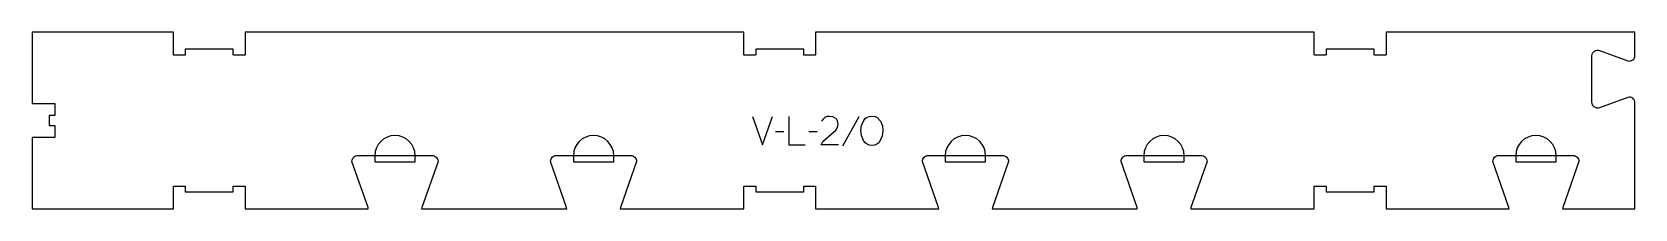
# Model space of a CAD drawing. Header units: millimetres. Extents: x -833 to 853, y -97 to 88.
import ezdxf

# ---------------------------------------------------------------- set-up
doc = ezdxf.new("R2010")
doc.units = ezdxf.units.MM
for name, color, linetype, true_color in [('1_ANYTOOL_1MMDEEP_LABELS_S', 2, 'Continuous', 0xffff00), ('4_ANYTOOL_CUTTHROUGH_OUTSI', 5, 'Continuous', 0x0000ff), ('5_ANYTOOL_HALF_MILL_9MM_IN', 3, 'Continuous', 0x00ff00)]:
    doc.layers.add(name, color=color, linetype=linetype, true_color=true_color)

msp = doc.modelspace()

# ---------------------------------------------------------------- linework, layer by layer
at = {"layer": '1_ANYTOOL_1MMDEEP_LABELS_S'}
for p, q in [((-42.1, -16.1), (-50.9, -16.2)), ((-7.2, -16.1), (-16, -16.2)), ((36.6, -0.5), (19.4, -31.2))]:
    msp.add_line(p, q, dxfattribs=at)
for points in [[(-75.2, 0), (-64.8, -30), (-54.3, 0)], [(-36.9, 0), (-36.9, -30), (-19.8, -30)], [(15.4, -30), (-2.9, -29.9), (-1.3, -26.5), (7.1, -19.1), (12.6, -14.4), (14.3, -11.6), (14.9, -8.2), (14.3, -4.7), (13.5, -3.3), (12.4, -2.1), (9.5, -0.5), (6, 0), (3.3, -0.3), (0.9, -1.3), (-1, -2.9), (-2.5, -5.1)]]:
    msp.add_lwpolyline(points, dxfattribs=at)
msp.add_lwpolyline([(51, 0.3), (53.7, 0), (56.1, -1.2), (59.5, -4.9), (61.5, -9.9), (62.1, -15.2), (61.4, -20.3), (59.3, -25.4), (57.7, -27.6), (55.8, -29.2), (53.4, -30.2), (50.6, -30.5), (47.7, -30.1), (45.3, -29.2), (43.3, -27.6), (41.7, -25.3), (39.6, -20.1), (38.9, -14.9), (39.6, -9.5), (41.8, -4.5), (43.5, -2.4), (45.5, -0.9), (48, 0)], close=True, dxfattribs=at)
at = {"layer": '4_ANYTOOL_CUTTHROUGH_OUTSI'}
msp.add_lwpolyline([(853.1, 14.4, 0.501976), (845.7, 19.9), (816, 8.9, -0.015611), (815.9, 8.9, -0.502397), (807.9, 14.9), (807.9, 63.4, -0.502397), (815.9, 69.3, -0.015604), (816, 69.3), (845.7, 58.3, 0.501976), (853.1, 63.9), (853.1, 88.4), (591.3, 88.4), (591.3, 64.7, -0.414214), (591, 64.4), (579, 64.4, -0.414214), (578.8, 64.7), (578.8, 70.4), (528.3, 70.4), (528.3, 64.7, -0.414214), (528, 64.4), (516, 64.4, -0.414214), (515.8, 64.7), (515.8, 88.4), (-8.8, 88.4), (-8.8, 64.7, -0.414214), (-9.1, 64.4), (-21.1, 64.4, -0.414214), (-21.3, 64.7), (-21.3, 70.4), (-71.8, 70.4), (-71.8, 64.7, -0.414214), (-72.1, 64.4), (-84.1, 64.4, -0.414214), (-84.3, 64.7), (-84.3, 88.4), (-608.9, 88.4), (-608.9, 64.7, -0.414214), (-609.1, 64.4), (-621.1, 64.4, -0.414214), (-621.4, 64.7), (-621.4, 70.4), (-671.9, 70.4), (-671.9, 64.7, -0.414214), (-672.1, 64.4), (-684.1, 64.4, -0.414214), (-684.4, 64.7), (-684.4, 88.4), (-833, 88.4), (-833, 13.4), (-809.3, 13.4, -0.414214), (-809, 13.2), (-809, 1.2, -0.414214), (-809.3, 0.9), (-815, 0.9), (-815, -9.6), (-809.3, -9.6, -0.414214), (-809, -9.8), (-809, -21.8, -0.414214), (-809.3, -22.1), (-833, -22.1), (-833, -97.1), (-684.4, -97.1), (-684.4, -73.3, -0.414214), (-684.1, -73.1), (-672.1, -73.1, -0.414214), (-671.9, -73.3), (-671.9, -79.1), (-621.4, -79.1), (-621.4, -73.3, -0.414214), (-621.1, -73.1), (-609.1, -73.1, -0.414214), (-608.9, -73.3), (-608.9, -97.1), (-496.8, -97.1), (-479.4, -97.1), (-479.6, -95.7), (-496.5, -47.4), (-496.5, -47.3, -0.414214), (-490.3, -41.1), (-412.3, -41.1, -0.414214), (-406, -47.3), (-406, -47.4), (-422.9, -95.7), (-423.2, -97.1), (-270.5, -97.1), (-270.7, -95.7), (-287.6, -47.4), (-287.6, -47.3, -0.414214), (-281.4, -41.1), (-203.4, -41.1, -0.414214), (-197.1, -47.3), (-197.1, -47.4), (-214, -95.7), (-214.2, -97.1), (-84.3, -97.1), (-84.3, -73.3, -0.414214), (-84.1, -73.1), (-72.1, -73.1, -0.414214), (-71.8, -73.3), (-71.8, -79.1), (-21.3, -79.1), (-21.3, -73.3, -0.414214), (-21.1, -73.1), (-9.1, -73.1, -0.414214), (-8.8, -73.3), (-8.8, -97.1), (120.7, -97.1), (120.5, -95.7), (103.6, -47.4), (103.6, -47.3, -0.414214), (109.8, -41.1), (187.8, -41.1, -0.414214), (194.1, -47.3), (194.1, -47.4), (177.2, -95.7), (176.9, -97.1), (329.6, -97.1), (329.4, -95.7), (312.5, -47.4), (312.5, -47.3, -0.414214), (318.7, -41.1), (396.7, -41.1, -0.414214), (403, -47.3), (403, -47.4), (386.1, -95.7), (385.8, -97.1), (515.8, -97.1), (515.8, -73.3, -0.414214), (516, -73.1), (528, -73.1, -0.414214), (528.3, -73.3), (528.3, -79.1), (578.8, -79.1), (578.8, -73.3, -0.414214), (579, -73.1), (591, -73.1, -0.414214), (591.3, -73.3), (591.3, -97.1), (720.8, -97.1), (720.6, -95.7), (703.7, -47.4), (703.7, -47.3, -0.414214), (709.9, -41.1), (787.9, -41.1, -0.414214), (794.2, -47.3), (794.2, -47.4), (777.3, -95.7), (777, -97.1), (853.1, -97.1)], format="xyb", close=True, dxfattribs=at)
at = {"layer": '5_ANYTOOL_HALF_MILL_9MM_IN'}
for points in [[(-430, -41.3, 1), (-472.5, -41.3), (-472.5, -47.6), (-430, -47.6)], [(-221.1, -41.3, 1), (-263.6, -41.3), (-263.6, -47.6), (-221.1, -47.6)], [(170.1, -41.3, 1), (127.6, -41.3), (127.6, -47.6), (170.1, -47.6)], [(379, -41.3, 1), (336.5, -41.3), (336.5, -47.6), (379, -47.6)], [(770.2, -41.3, 1), (727.7, -41.3), (727.7, -47.6), (770.2, -47.6)]]:
    msp.add_lwpolyline(points, format="xyb", close=True, dxfattribs=at)

doc.saveas('drawing.dxf')
